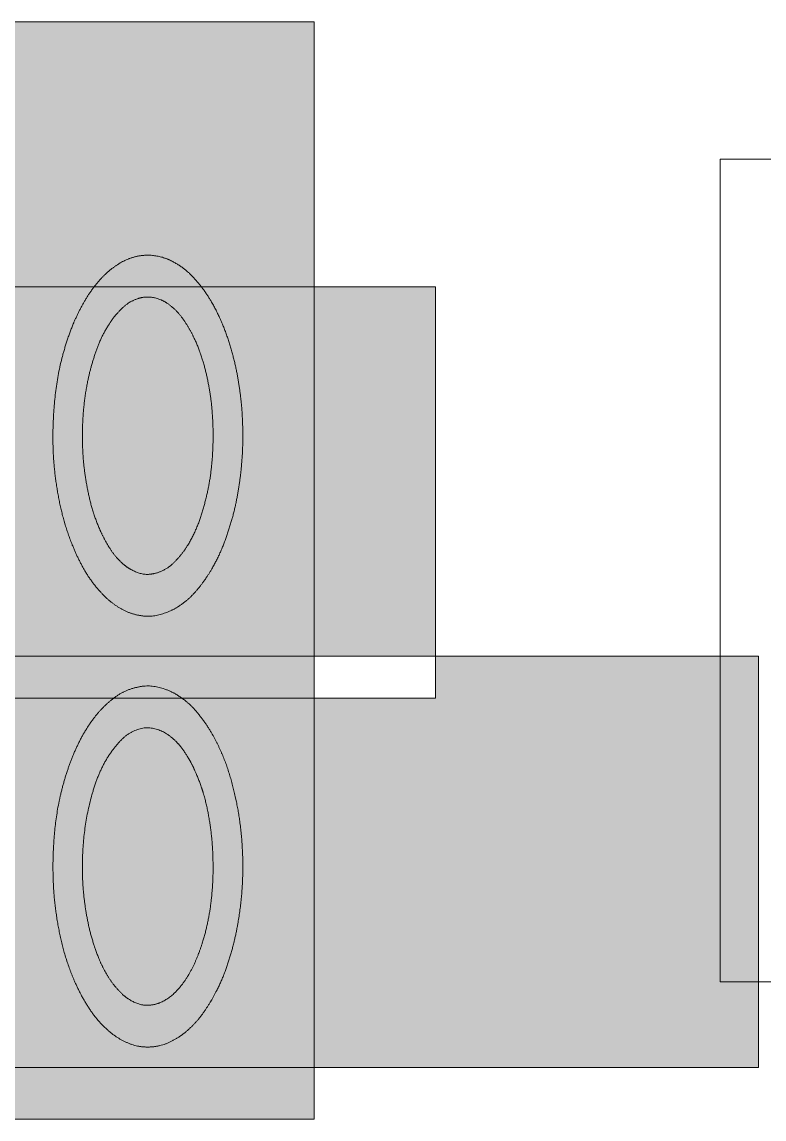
# Model space of a CAD drawing. Header units: millimetres. Extents: x 81 to 151.3, y -66.5 to 29.
# Drawn here: x 123.51 to 137.03, y -22.14 to -2.14 of the extents above; entities that cross this region are included whole.
import ezdxf

# ---------------------------------------------------------------- set-up
doc = ezdxf.new("R2010")
doc.units = ezdxf.units.MM
doc.header["$LTSCALE"] = 20
doc.layers.add('Ontwerplaag-1', color=7, linetype='Continuous')

msp = doc.modelspace()

# ---------------------------------------------------------------- hatches: boundary and pattern name
at = {"layer": 'Ontwerplaag-1', "linetype": 'Continuous', "lineweight": 5, "transparency": 33554687}
h = msp.add_hatch(color=256, dxfattribs=at)
h.set_gradient(color1=(255, 0, 0), color2=(255, 0, 0))
h.paths.add_polyline_path([(128.833, -21.197), (111.092, -21.197), (111.092, -13.697), (115.209, -13.697), (115.209, -14.465), (128.833, -14.465), (128.833, -21.197), (136.926, -21.197), (136.926, -13.697), (131.043, -13.697), (131.043, -6.965), (128.833, -6.965), (128.833, -2.136), (108.833, -2.136), (108.833, -22.136), (128.833, -22.136)])
h.paths.add_polyline_path([(128.833, -14.465), (128.833, -13.697), (115.209, -13.697), (115.209, -6.965), (128.833, -6.965), (128.833, -13.697), (131.043, -13.697), (131.043, -14.465)])
at = {"layer": 'Ontwerplaag-1', "linetype": 'Continuous', "lineweight": 0, "true_color": 0xcccccb, "transparency": 33554687}
for points in [[(127.419, -8.509), (127.413, -8.478), (127.377, -8.319), (127.336, -8.161), (127.289, -8.005), (127.237, -7.851), (127.179, -7.699), (127.115, -7.549), (127.045, -7.401), (126.97, -7.254), (126.954, -7.227), (126.942, -7.207), (126.921, -7.172), (126.897, -7.136), (126.871, -7.097), (126.844, -7.057), (126.815, -7.016), (126.785, -6.973), (126.752, -6.928), (126.718, -6.882), (126.681, -6.835), (126.638, -6.789), (126.59, -6.742), (126.537, -6.696), (126.479, -6.65), (126.415, -6.605), (126.347, -6.56), (126.273, -6.514), (126.252, -6.503), (126.239, -6.497), (126.169, -6.465), (126.099, -6.439), (126.027, -6.418), (125.954, -6.403), (125.88, -6.394), (125.805, -6.39), (125.729, -6.392), (125.652, -6.399), (125.638, -6.402), (125.62, -6.405), (125.533, -6.43), (125.448, -6.461), (125.366, -6.497), (125.288, -6.538), (125.212, -6.585), (125.14, -6.636), (125.071, -6.694), (125.005, -6.756), (124.993, -6.768), (124.977, -6.785), (124.898, -6.875), (124.823, -6.969), (124.753, -7.065), (124.687, -7.164), (124.625, -7.265), (124.568, -7.369), (124.515, -7.476), (124.466, -7.585), (124.457, -7.606), (124.435, -7.66), (124.398, -7.758), (124.362, -7.862), (124.327, -7.971), (124.293, -8.087), (124.259, -8.209), (124.226, -8.336), (124.194, -8.47), (124.162, -8.609), (124.133, -8.756), (124.11, -8.913), (124.092, -9.079), (124.079, -9.254), (124.071, -9.439), (124.069, -9.633), (124.072, -9.837), (124.08, -10.051), (124.083, -10.108), (124.086, -10.144), (124.104, -10.333), (124.128, -10.52), (124.158, -10.706), (124.194, -10.891), (124.237, -11.075), (124.286, -11.257), (124.341, -11.439), (124.403, -11.619), (124.416, -11.652), (124.425, -11.675), (124.473, -11.791), (124.527, -11.905), (124.584, -12.016), (124.647, -12.125), (124.714, -12.231), (124.786, -12.334), (124.862, -12.435), (124.943, -12.534), (124.96, -12.551), (124.972, -12.564), (125.039, -12.632), (125.11, -12.693), (125.184, -12.75), (125.262, -12.8), (125.344, -12.846), (125.429, -12.885), (125.518, -12.919), (125.611, -12.948), (125.629, -12.951), (125.645, -12.955), (125.676, -12.959), (125.708, -12.963), (125.742, -12.965), (125.777, -12.966), (125.815, -12.965), (125.853, -12.964), (125.894, -12.962), (125.936, -12.958), (125.98, -12.952), (126.025, -12.943), (126.072, -12.93), (126.12, -12.913), (126.17, -12.893), (126.221, -12.869), (126.274, -12.841), (126.328, -12.81), (126.342, -12.801), (126.36, -12.79), (126.446, -12.725), (126.528, -12.657), (126.605, -12.585), (126.679, -12.509), (126.748, -12.429), (126.813, -12.345), (126.874, -12.258), (126.93, -12.167), (126.941, -12.15), (126.956, -12.124), (127.029, -11.985), (127.097, -11.845), (127.16, -11.702), (127.218, -11.557), (127.27, -11.411), (127.317, -11.263), (127.358, -11.112), (127.394, -10.96), (127.401, -10.931), (127.412, -10.877), (127.461, -10.588), (127.496, -10.3), (127.518, -10.011), (127.527, -9.722), (127.522, -9.433), (127.505, -9.143), (127.474, -8.853), (127.429, -8.563)], [(127.476, -16.708), (127.471, -16.671), (127.44, -16.475), (127.401, -16.281), (127.354, -16.09), (127.299, -15.901), (127.236, -15.714), (127.166, -15.529), (127.087, -15.347), (127.001, -15.167), (126.983, -15.134), (126.971, -15.115), (126.951, -15.079), (126.928, -15.043), (126.904, -15.005), (126.879, -14.965), (126.851, -14.923), (126.823, -14.88), (126.792, -14.836), (126.76, -14.789), (126.724, -14.742), (126.684, -14.695), (126.639, -14.648), (126.589, -14.6), (126.534, -14.552), (126.474, -14.505), (126.409, -14.457), (126.34, -14.408), (126.32, -14.396), (126.306, -14.387), (126.278, -14.373), (126.249, -14.358), (126.218, -14.343), (126.185, -14.328), (126.151, -14.313), (126.114, -14.299), (126.075, -14.284), (126.034, -14.27), (125.991, -14.257), (125.945, -14.248), (125.897, -14.242), (125.845, -14.239), (125.791, -14.24), (125.733, -14.244), (125.673, -14.252), (125.61, -14.263), (125.594, -14.267), (125.574, -14.271), (125.54, -14.282), (125.504, -14.294), (125.467, -14.308), (125.429, -14.324), (125.389, -14.342), (125.349, -14.362), (125.307, -14.383), (125.264, -14.407), (125.22, -14.433), (125.175, -14.464), (125.13, -14.498), (125.085, -14.536), (125.039, -14.578), (124.992, -14.624), (124.945, -14.674), (124.897, -14.728), (124.885, -14.743), (124.869, -14.762), (124.79, -14.868), (124.716, -14.977), (124.647, -15.087), (124.582, -15.201), (124.523, -15.316), (124.468, -15.434), (124.417, -15.555), (124.371, -15.678), (124.363, -15.701), (124.346, -15.751), (124.317, -15.841), (124.29, -15.937), (124.263, -16.038), (124.237, -16.143), (124.211, -16.255), (124.185, -16.371), (124.161, -16.492), (124.136, -16.619), (124.115, -16.752), (124.097, -16.894), (124.084, -17.045), (124.075, -17.204), (124.07, -17.371), (124.07, -17.547), (124.074, -17.731), (124.082, -17.923), (124.086, -17.976), (124.088, -18.014), (124.108, -18.218), (124.135, -18.421), (124.169, -18.622), (124.211, -18.821), (124.261, -19.018), (124.318, -19.214), (124.383, -19.408), (124.455, -19.6), (124.471, -19.636), (124.48, -19.659), (124.535, -19.778), (124.595, -19.893), (124.66, -20.005), (124.731, -20.113), (124.807, -20.218), (124.889, -20.32), (124.976, -20.418), (125.068, -20.512), (125.087, -20.529), (125.1, -20.541), (125.125, -20.561), (125.152, -20.581), (125.181, -20.603), (125.211, -20.624), (125.244, -20.646), (125.278, -20.669), (125.315, -20.692), (125.353, -20.715), (125.395, -20.737), (125.439, -20.757), (125.488, -20.775), (125.54, -20.789), (125.596, -20.802), (125.656, -20.811), (125.719, -20.818), (125.786, -20.823), (125.805, -20.823), (125.823, -20.823), (125.856, -20.821), (125.89, -20.817), (125.925, -20.812), (125.962, -20.805), (126.001, -20.797), (126.041, -20.788), (126.082, -20.777), (126.125, -20.764), (126.169, -20.749), (126.214, -20.73), (126.26, -20.707), (126.307, -20.681), (126.355, -20.65), (126.404, -20.616), (126.454, -20.578), (126.505, -20.536), (126.518, -20.525), (126.533, -20.511), (126.607, -20.438), (126.678, -20.362), (126.745, -20.283), (126.809, -20.202), (126.868, -20.118), (126.925, -20.031), (126.977, -19.942), (127.026, -19.85), (127.035, -19.833), (127.049, -19.806), (127.114, -19.666), (127.173, -19.525), (127.228, -19.381), (127.278, -19.237), (127.323, -19.091), (127.363, -18.943), (127.399, -18.794), (127.429, -18.643), (127.434, -18.614), (127.442, -18.572), (127.475, -18.345), (127.501, -18.118), (127.518, -17.891), (127.527, -17.663), (127.528, -17.435), (127.521, -17.208), (127.505, -16.98), (127.482, -16.751)]]:
    msp.add_hatch(color=254, dxfattribs=at).paths.add_polyline_path(points)

# ---------------------------------------------------------------- linework, layer by layer
at = {"layer": 'Ontwerplaag-1', "color": 7, "linetype": 'Continuous', "lineweight": 5, "transparency": 33554687}
for p, q in [((108.833, -2.136), (128.833, -2.136)), ((128.833, -2.136), (128.833, -22.136)), ((128.833, -22.136), (108.833, -22.136))]:
    msp.add_line(p, q, dxfattribs=at)
at = {"layer": 'Ontwerplaag-1', "color": 7, "linetype": 'Continuous', "lineweight": 5, "transparency": 33554687, "flags": 128}
for points in [[(108.833, -2.136), (108.833, -22.136), (108.833, -22.136), (128.833, -22.136), (128.833, -22.136), (128.833, -2.136), (128.833, -2.136), (108.833, -2.136)], [(108.833, -2.136), (108.833, -22.136), (128.833, -22.136), (128.833, -2.136)], [(108.833, -22.136), (108.833, -2.136), (128.833, -2.136), (128.833, -22.136)], [(148.229, -19.636), (136.229, -19.636), (136.229, -12.136), (136.229, -4.636), (148.229, -4.636)], [(115.209, -14.465), (131.043, -14.465), (131.043, -14.465), (131.043, -6.965), (131.043, -6.965), (115.209, -6.965), (115.209, -6.965), (115.209, -14.465)], [(111.092, -21.197), (136.926, -21.197), (136.926, -21.197), (136.926, -13.697), (136.926, -13.697), (111.092, -13.697), (111.092, -13.697), (111.092, -21.197)]]:
    msp.add_lwpolyline(points, close=True, dxfattribs=at)
at = {"layer": 'Ontwerplaag-1', "color": 7, "linetype": 'Continuous', "lineweight": 5, "transparency": 33554687}
for points, knots in [([(127.419, -8.509), (127.351, -8.176), (127.127, -7.525), (126.954, -7.227), (126.825, -7.011), (126.483, -6.624), (126.252, -6.503), (126.113, -6.427), (125.795, -6.375), (125.638, -6.402), (125.449, -6.437), (125.123, -6.636), (124.993, -6.768), (124.816, -6.949), (124.555, -7.377), (124.457, -7.606), (124.208, -8.197), (124.045, -9.473), (124.083, -10.108), (124.113, -10.502), (124.27, -11.281), (124.416, -11.652), (124.513, -11.895), (124.776, -12.356), (124.96, -12.551), (125.091, -12.694), (125.431, -12.912), (125.629, -12.951), (125.814, -12.991), (126.187, -12.9), (126.342, -12.801), (126.534, -12.681), (126.827, -12.339), (126.941, -12.15), (127.109, -11.867), (127.33, -11.249), (127.401, -10.931), (127.528, -10.335), (127.536, -9.108), (127.419, -8.509)], [0, 0, 0, 0.042843, 0.085686, 0.085686, 0.116947, 0.148208, 0.148208, 0.167177, 0.186147, 0.186147, 0.208921, 0.231696, 0.231696, 0.262722, 0.293748, 0.293748, 0.37387, 0.453992, 0.453992, 0.503704, 0.553416, 0.553416, 0.586051, 0.618687, 0.618687, 0.642385, 0.666083, 0.666083, 0.688322, 0.71056, 0.71056, 0.737919, 0.765278, 0.765278, 0.806117, 0.846955, 0.846955, 0.923478, 1, 1, 1]), ([(127.419, -8.509), (127.351, -8.176), (127.127, -7.525), (126.954, -7.227), (126.825, -7.011), (126.483, -6.624), (126.252, -6.503), (126.113, -6.427), (125.795, -6.375), (125.638, -6.402), (125.449, -6.437), (125.123, -6.636), (124.993, -6.768), (124.816, -6.949), (124.555, -7.377), (124.457, -7.606), (124.208, -8.197), (124.045, -9.473), (124.083, -10.108), (124.113, -10.502), (124.27, -11.281), (124.416, -11.652), (124.513, -11.895), (124.776, -12.356), (124.96, -12.551), (125.091, -12.694), (125.431, -12.912), (125.629, -12.951), (125.814, -12.991), (126.187, -12.9), (126.342, -12.801), (126.534, -12.681), (126.827, -12.339), (126.941, -12.15), (127.109, -11.867), (127.33, -11.249), (127.401, -10.931), (127.528, -10.335), (127.536, -9.108), (127.419, -8.509)], [0, 0, 0, 0.042843, 0.085686, 0.085686, 0.116947, 0.148208, 0.148208, 0.167177, 0.186147, 0.186147, 0.208921, 0.231696, 0.231696, 0.262722, 0.293748, 0.293748, 0.37387, 0.453992, 0.453992, 0.503704, 0.553416, 0.553416, 0.586051, 0.618687, 0.618687, 0.642385, 0.666083, 0.666083, 0.688322, 0.71056, 0.71056, 0.737919, 0.765278, 0.765278, 0.806117, 0.846955, 0.846955, 0.923478, 1, 1, 1]), ([(126.934, -10.457), (126.881, -10.784), (126.683, -11.426), (126.505, -11.712), (126.403, -11.87), (126.111, -12.149), (125.913, -12.192), (125.777, -12.225), (125.509, -12.14), (125.402, -12.059), (125.245, -11.938), (125.027, -11.611), (124.947, -11.437), (124.808, -11.132), (124.661, -10.481), (124.629, -10.153), (124.596, -9.775), (124.635, -9.018), (124.713, -8.646), (124.772, -8.375), (124.961, -7.844), (125.118, -7.608), (125.219, -7.459), (125.497, -7.204), (125.684, -7.162), (125.807, -7.136), (126.059, -7.198), (126.161, -7.269), (126.323, -7.384), (126.552, -7.706), (126.635, -7.879), (126.767, -8.155), (126.916, -8.748), (126.954, -9.048), (126.994, -9.401), (126.985, -10.108), (126.934, -10.457)], [0, 0, 0, 0.056381, 0.112761, 0.112761, 0.144367, 0.175972, 0.175972, 0.197766, 0.21956, 0.21956, 0.251766, 0.283972, 0.283972, 0.340135, 0.396298, 0.396298, 0.460811, 0.525323, 0.525323, 0.572542, 0.619761, 0.619761, 0.649659, 0.679558, 0.679558, 0.699319, 0.71908, 0.71908, 0.750485, 0.781891, 0.781891, 0.832052, 0.882212, 0.882212, 0.941106, 1, 1, 1]), ([(126.934, -10.457), (126.881, -10.784), (126.683, -11.426), (126.505, -11.712), (126.403, -11.87), (126.111, -12.149), (125.913, -12.192), (125.777, -12.225), (125.509, -12.14), (125.402, -12.059), (125.245, -11.938), (125.027, -11.611), (124.947, -11.437), (124.808, -11.132), (124.661, -10.481), (124.629, -10.153), (124.596, -9.775), (124.635, -9.018), (124.713, -8.646), (124.772, -8.375), (124.961, -7.844), (125.118, -7.608), (125.219, -7.459), (125.497, -7.204), (125.684, -7.162), (125.807, -7.136), (126.059, -7.198), (126.161, -7.269), (126.323, -7.384), (126.552, -7.706), (126.635, -7.879), (126.767, -8.155), (126.916, -8.748), (126.954, -9.048), (126.994, -9.401), (126.985, -10.108), (126.934, -10.457)], [0, 0, 0, 0.056381, 0.112761, 0.112761, 0.144367, 0.175972, 0.175972, 0.197766, 0.21956, 0.21956, 0.251766, 0.283972, 0.283972, 0.340135, 0.396298, 0.396298, 0.460811, 0.525323, 0.525323, 0.572542, 0.619761, 0.619761, 0.649659, 0.679558, 0.679558, 0.699319, 0.71908, 0.71908, 0.750485, 0.781891, 0.781891, 0.832052, 0.882212, 0.882212, 0.941106, 1, 1, 1]), ([(127.476, -16.708), (127.419, -16.299), (127.186, -15.499), (126.983, -15.134), (126.86, -14.918), (126.538, -14.528), (126.32, -14.396), (126.16, -14.298), (125.778, -14.219), (125.594, -14.267), (125.377, -14.316), (125.022, -14.581), (124.885, -14.743), (124.708, -14.956), (124.454, -15.444), (124.363, -15.701), (124.171, -16.249), (124.049, -17.401), (124.086, -17.976), (124.117, -18.402), (124.299, -19.241), (124.471, -19.636), (124.58, -19.884), (124.877, -20.346), (125.087, -20.529), (125.232, -20.657), (125.603, -20.825), (125.805, -20.823), (126.006, -20.823), (126.373, -20.653), (126.518, -20.525), (126.683, -20.38), (126.936, -20.025), (127.035, -19.833), (127.184, -19.546), (127.376, -18.928), (127.434, -18.614), (127.52, -18.143), (127.54, -17.183), (127.476, -16.708)], [0, 0, 0, 0.051341, 0.102682, 0.102682, 0.13314, 0.163598, 0.163598, 0.186112, 0.208625, 0.208625, 0.234818, 0.261012, 0.261012, 0.295227, 0.329443, 0.329443, 0.402225, 0.475008, 0.475008, 0.52913, 0.583252, 0.583252, 0.617232, 0.651211, 0.651211, 0.674935, 0.698658, 0.698658, 0.722382, 0.746105, 0.746105, 0.772917, 0.799728, 0.799728, 0.839777, 0.879826, 0.879826, 0.939913, 1, 1, 1]), ([(127.476, -16.708), (127.419, -16.299), (127.186, -15.499), (126.983, -15.134), (126.86, -14.918), (126.538, -14.528), (126.32, -14.396), (126.16, -14.298), (125.778, -14.219), (125.594, -14.267), (125.377, -14.316), (125.022, -14.581), (124.885, -14.743), (124.708, -14.956), (124.454, -15.444), (124.363, -15.701), (124.171, -16.249), (124.049, -17.401), (124.086, -17.976), (124.117, -18.402), (124.299, -19.241), (124.471, -19.636), (124.58, -19.884), (124.877, -20.346), (125.087, -20.529), (125.232, -20.657), (125.603, -20.825), (125.805, -20.823), (126.006, -20.823), (126.373, -20.653), (126.518, -20.525), (126.683, -20.38), (126.936, -20.025), (127.035, -19.833), (127.184, -19.546), (127.376, -18.928), (127.434, -18.614), (127.52, -18.143), (127.54, -17.183), (127.476, -16.708)], [0, 0, 0, 0.051341, 0.102682, 0.102682, 0.13314, 0.163598, 0.163598, 0.186112, 0.208625, 0.208625, 0.234818, 0.261012, 0.261012, 0.295227, 0.329443, 0.329443, 0.402225, 0.475008, 0.475008, 0.52913, 0.583252, 0.583252, 0.617232, 0.651211, 0.651211, 0.674935, 0.698658, 0.698658, 0.722382, 0.746105, 0.746105, 0.772917, 0.799728, 0.799728, 0.839777, 0.879826, 0.879826, 0.939913, 1, 1, 1]), ([(126.793, -18.928), (126.736, -19.108), (126.581, -19.458), (126.474, -19.615), (126.398, -19.725), (126.209, -19.919), (126.089, -19.983), (125.985, -20.04), (125.741, -20.073), (125.627, -20.034), (125.462, -19.978), (125.214, -19.743), (125.12, -19.606), (124.973, -19.386), (124.788, -18.891), (124.728, -18.636), (124.614, -18.126), (124.602, -17.077), (124.7, -16.564), (124.753, -16.301), (124.924, -15.786), (125.164, -15.382), (125.454, -15.081), (125.655, -15.022), (125.792, -14.984), (126.073, -15.058), (126.184, -15.141), (126.339, -15.255), (126.556, -15.569), (126.637, -15.737), (126.817, -16.126), (126.977, -16.965), (126.987, -17.387), (126.999, -17.776), (126.909, -18.555), (126.793, -18.928)], [0, 0, 0, 0.026801, 0.053603, 0.053603, 0.072394, 0.091184, 0.091184, 0.107587, 0.12399, 0.12399, 0.147629, 0.171267, 0.171267, 0.208981, 0.246694, 0.246694, 0.32177, 0.396846, 0.396846, 0.435495, 0.474145, 0.512795, 0.551444, 0.551444, 0.577646, 0.603848, 0.603848, 0.640476, 0.677104, 0.677104, 0.76115, 0.845196, 0.845196, 0.922598, 1, 1, 1]), ([(126.793, -18.928), (126.736, -19.108), (126.581, -19.458), (126.474, -19.615), (126.398, -19.725), (126.209, -19.919), (126.089, -19.983), (125.985, -20.04), (125.741, -20.073), (125.627, -20.034), (125.462, -19.978), (125.214, -19.743), (125.12, -19.606), (124.973, -19.386), (124.788, -18.891), (124.728, -18.636), (124.614, -18.126), (124.602, -17.077), (124.7, -16.564), (124.753, -16.301), (124.924, -15.786), (125.164, -15.382), (125.454, -15.081), (125.655, -15.022), (125.792, -14.984), (126.073, -15.058), (126.184, -15.141), (126.339, -15.255), (126.556, -15.569), (126.637, -15.737), (126.817, -16.126), (126.977, -16.965), (126.987, -17.387), (126.999, -17.776), (126.909, -18.555), (126.793, -18.928)], [0, 0, 0, 0.026801, 0.053603, 0.053603, 0.072394, 0.091184, 0.091184, 0.107587, 0.12399, 0.12399, 0.147629, 0.171267, 0.171267, 0.208981, 0.246694, 0.246694, 0.32177, 0.396846, 0.396846, 0.435495, 0.474145, 0.512795, 0.551444, 0.551444, 0.577646, 0.603848, 0.603848, 0.640476, 0.677104, 0.677104, 0.76115, 0.845196, 0.845196, 0.922598, 1, 1, 1])]:
    msp.add_open_spline(points, degree=2, knots=knots, dxfattribs=at)
at = {"layer": 'Ontwerplaag-1', "color": 240, "linetype": 'Continuous', "true_color": 0xed1f24, "transparency": 33554687}
msp.add_solid([(108.833, -2.136), (108.833, -22.136), (128.833, -2.136), (128.833, -22.136)], dxfattribs=at)

doc.saveas('drawing.dxf')
